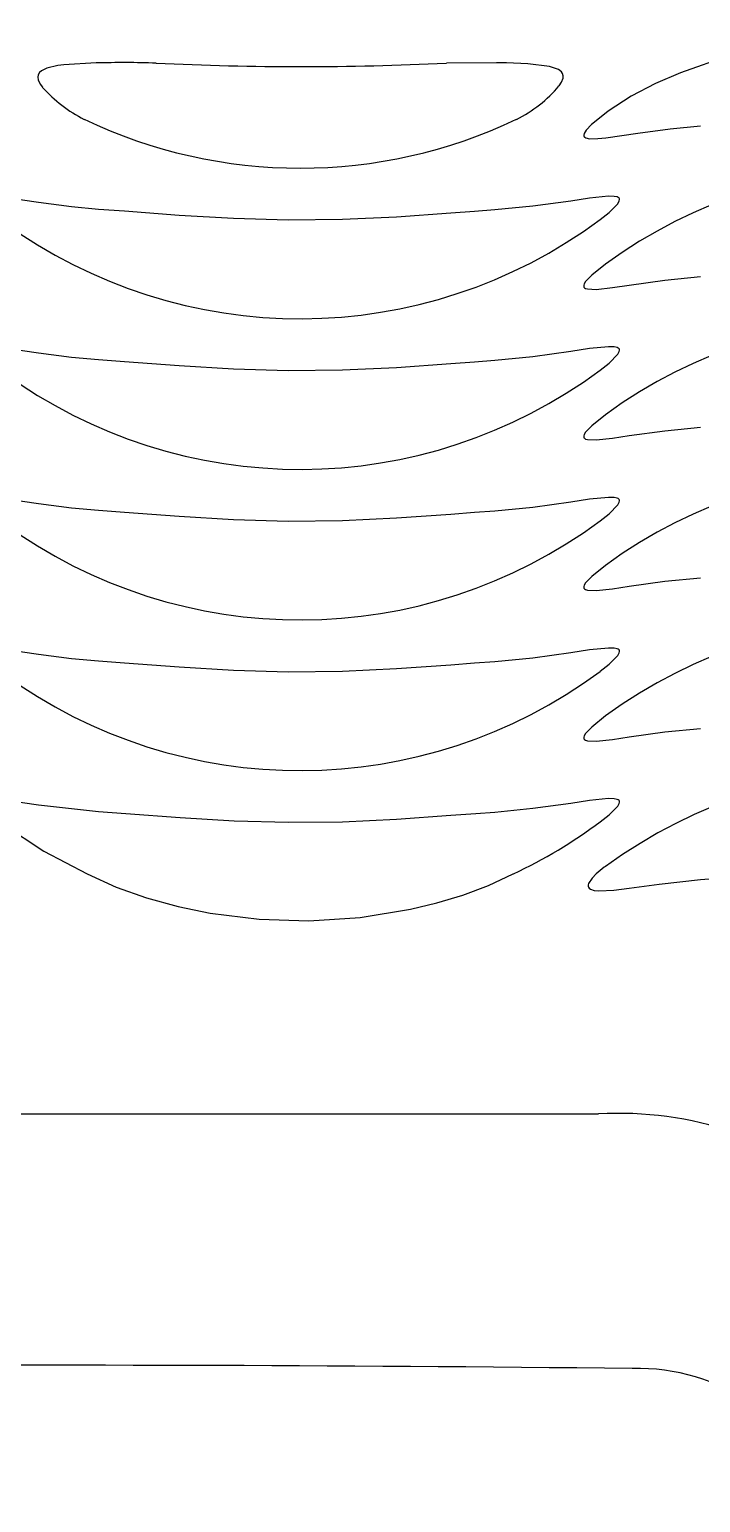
# Model space of a CAD drawing. Extents: x 398 to 509, y 623 to 780.
# Drawn here: x 446.51 to 452.09, y 671 to 683.23 of the extents above; entities that cross this region are included whole.
import ezdxf

# ---------------------------------------------------------------- set-up
doc = ezdxf.new("R2010")
doc.units = 0
doc.header["$MEASUREMENT"] = 0
doc.layers.add('1', color=4, linetype='Continuous')
doc.layers.add('2', color=3, linetype='Continuous')

# ---------------------------------------------------------------- blocks, each defined once
blk = doc.blocks.new('2018 PRISM')
at = {"layer": '1', "linetype": 'Continuous', "lineweight": 25, "flags": 128}
blk.add_lwpolyline([(40.433, 30.523), (42.433, 30.523), (50.433, 30.524), (52.658, 30.523)], dxfattribs=at)
at = {"layer": '1', "linetype": 'Continuous', "lineweight": 25}
for centre, radius, start, end in [((52.821, 27.501), 3.027, 71.5436, 93.0842), ((48.127, -398.357), 426.794, 89.35407, 91.33307)]:
    blk.add_arc(centre, radius, start, end, dxfattribs=at)
at = {"layer": '1'}
blk.add_arc((52.987, 26.758), 1.653, 19.0604, 91.678, dxfattribs=at)
at = {"layer": '2', "linetype": 'Continuous', "lineweight": 25}
for p, q in [((51.811, 39.248), (51.394, 39.245)), ((52.738, 38.847), (52.652, 38.778)), ((48.721, 38.015), (48.505, 38.031)), ((51.797, 38.026), (51.628, 38.014)), ((48.721, 36.765), (48.505, 36.781)), ((51.797, 36.776), (51.628, 36.764)), ((48.721, 35.515), (48.505, 35.531)), ((51.797, 35.526), (51.628, 35.514)), ((48.721, 34.265), (48.505, 34.281)), ((51.797, 34.276), (51.628, 34.264)), ((48.732, 33.014), (48.505, 33.031)), ((51.797, 33.026), (51.639, 33.015))]:
    blk.add_line(p, q, dxfattribs=at)
at = {"layer": '2', "linetype": 'Continuous', "lineweight": 25, "flags": 128}
for points in [[(57.667, 38.814), (57.487, 38.938), (57.278, 39.051), (57.061, 39.149), (56.777, 39.256), (56.487, 39.345), (56.094, 39.436), (55.694, 39.497), (55.29, 39.524), (55.023, 39.522), (54.592, 39.488), (54.165, 39.417), (53.746, 39.309), (53.34, 39.165), (53.131, 39.075), (52.929, 38.971), (52.738, 38.847)], [(52.33, 39.055), (52.35, 39.086), (52.363, 39.121), (52.363, 39.14), (52.358, 39.158), (52.349, 39.172), (52.326, 39.191), (52.25, 39.218), (52.072, 39.24), (51.893, 39.246), (51.811, 39.248)], [(48.487, 39.246), (48.218, 39.23), (48.168, 39.224), (48.075, 39.203), (48.032, 39.182), (48.015, 39.167), (48.004, 39.147), (48.001, 39.127), (48.005, 39.105), (48.022, 39.069), (48.04, 39.044)], [(52.652, 38.778), (52.6, 38.734), (52.556, 38.687), (52.539, 38.66), (52.535, 38.648), (52.536, 38.641), (52.539, 38.634), (52.543, 38.629), (52.553, 38.624), (52.583, 38.617), (52.651, 38.618), (52.718, 38.625), (52.985, 38.662), (53.252, 38.699), (53.505, 38.723)], [(48.505, 38.031), (48.281, 38.051), (48.008, 38.087), (47.76, 38.123), (47.636, 38.136), (47.582, 38.136), (47.555, 38.131), (47.547, 38.127), (47.54, 38.121), (47.536, 38.115), (47.535, 38.109), (47.537, 38.099), (47.547, 38.077), (47.609, 38.012), (47.715, 37.927)], [(52.672, 37.947), (52.745, 38.005), (52.818, 38.078), (52.83, 38.101), (52.832, 38.112), (52.831, 38.118), (52.828, 38.124), (52.821, 38.13), (52.813, 38.134), (52.789, 38.139), (52.742, 38.14), (52.584, 38.125), (52.427, 38.1), (52.113, 38.057), (51.797, 38.026)], [(51.628, 38.014), (51.43, 37.999), (50.981, 37.967), (50.531, 37.946), (50.079, 37.941), (49.627, 37.954), (49.174, 37.981), (48.721, 38.015)], [(52.715, 37.576), (52.601, 37.484), (52.551, 37.431), (52.539, 37.412), (52.536, 37.401), (52.535, 37.393), (52.537, 37.386), (52.541, 37.381), (52.549, 37.375), (52.566, 37.37), (52.637, 37.367), (52.775, 37.382), (52.913, 37.403), (53.209, 37.444), (53.505, 37.473)], [(48.505, 36.781), (48.281, 36.801), (48.008, 36.837), (47.76, 36.873), (47.636, 36.886), (47.582, 36.886), (47.555, 36.881), (47.547, 36.877), (47.54, 36.871), (47.536, 36.865), (47.535, 36.859), (47.537, 36.849), (47.547, 36.827), (47.609, 36.762), (47.715, 36.677)], [(52.672, 36.697), (52.745, 36.755), (52.818, 36.828), (52.83, 36.851), (52.832, 36.862), (52.831, 36.868), (52.828, 36.874), (52.821, 36.88), (52.813, 36.884), (52.789, 36.889), (52.742, 36.89), (52.584, 36.875), (52.427, 36.85), (52.113, 36.807), (51.797, 36.776)], [(51.628, 36.764), (51.43, 36.749), (50.981, 36.717), (50.531, 36.696), (50.079, 36.691), (49.627, 36.704), (49.174, 36.731), (48.721, 36.765)], [(52.715, 36.326), (52.601, 36.234), (52.551, 36.181), (52.539, 36.162), (52.536, 36.151), (52.535, 36.143), (52.537, 36.136), (52.541, 36.131), (52.549, 36.125), (52.566, 36.12), (52.637, 36.117), (52.775, 36.132), (52.913, 36.153), (53.209, 36.194), (53.505, 36.223)], [(48.505, 35.531), (48.281, 35.551), (48.008, 35.587), (47.76, 35.623), (47.636, 35.636), (47.582, 35.636), (47.555, 35.631), (47.547, 35.627), (47.54, 35.621), (47.536, 35.615), (47.535, 35.609), (47.537, 35.599), (47.547, 35.577), (47.609, 35.512), (47.715, 35.427)], [(52.672, 35.447), (52.745, 35.505), (52.818, 35.578), (52.83, 35.601), (52.832, 35.612), (52.831, 35.618), (52.828, 35.624), (52.821, 35.63), (52.813, 35.634), (52.789, 35.639), (52.742, 35.64), (52.584, 35.625), (52.427, 35.6), (52.113, 35.557), (51.797, 35.526)], [(51.628, 35.514), (51.43, 35.499), (50.981, 35.467), (50.531, 35.446), (50.079, 35.441), (49.627, 35.454), (49.174, 35.481), (48.721, 35.515)], [(52.715, 35.076), (52.601, 34.984), (52.551, 34.931), (52.539, 34.912), (52.536, 34.901), (52.535, 34.893), (52.537, 34.886), (52.541, 34.881), (52.549, 34.875), (52.566, 34.87), (52.637, 34.867), (52.775, 34.882), (52.913, 34.903), (53.209, 34.944), (53.505, 34.973)], [(48.505, 34.281), (48.281, 34.301), (48.008, 34.337), (47.76, 34.373), (47.636, 34.386), (47.582, 34.386), (47.555, 34.381), (47.547, 34.377), (47.54, 34.371), (47.536, 34.365), (47.535, 34.359), (47.537, 34.349), (47.547, 34.327), (47.609, 34.262), (47.715, 34.177)], [(52.672, 34.197), (52.745, 34.255), (52.818, 34.328), (52.83, 34.351), (52.832, 34.362), (52.831, 34.368), (52.828, 34.374), (52.821, 34.38), (52.813, 34.384), (52.789, 34.389), (52.742, 34.39), (52.584, 34.375), (52.427, 34.35), (52.113, 34.307), (51.797, 34.276)], [(51.628, 34.264), (51.43, 34.249), (50.981, 34.217), (50.531, 34.196), (50.079, 34.191), (49.627, 34.204), (49.174, 34.231), (48.721, 34.265)], [(52.715, 33.826), (52.601, 33.734), (52.551, 33.681), (52.539, 33.662), (52.536, 33.651), (52.535, 33.643), (52.537, 33.636), (52.541, 33.631), (52.549, 33.625), (52.566, 33.62), (52.637, 33.617), (52.775, 33.632), (52.913, 33.653), (53.209, 33.694), (53.505, 33.723)], [(48.505, 33.031), (48.008, 33.087), (47.76, 33.123), (47.636, 33.136), (47.582, 33.136), (47.555, 33.131), (47.547, 33.127), (47.54, 33.121), (47.536, 33.115), (47.535, 33.109), (47.537, 33.099), (47.547, 33.077), (47.609, 33.012), (47.716, 32.926)], [(52.672, 32.947), (52.745, 33.005), (52.818, 33.078), (52.83, 33.101), (52.832, 33.112), (52.831, 33.118), (52.828, 33.124), (52.821, 33.13), (52.813, 33.134), (52.789, 33.139), (52.742, 33.14), (52.584, 33.125), (52.427, 33.1), (52.113, 33.057), (51.797, 33.026)], [(51.639, 33.015), (51.43, 32.999), (50.981, 32.967), (50.531, 32.946), (50.082, 32.941), (49.633, 32.953), (49.182, 32.98), (48.732, 33.014)], [(47.716, 32.926), (48.052, 32.705), (48.412, 32.516)], [(52.715, 32.576), (52.706, 32.57), (52.637, 32.516)], [(48.412, 32.516), (48.653, 32.405), (48.903, 32.316), (49.166, 32.244), (49.432, 32.19), (49.84, 32.139), (50.251, 32.127), (50.677, 32.154), (51.097, 32.222), (51.315, 32.275), (51.53, 32.339), (51.744, 32.419), (51.95, 32.516)], [(52.637, 32.516), (52.604, 32.481), (52.575, 32.436), (52.572, 32.424), (52.572, 32.413), (52.575, 32.405), (52.58, 32.398), (52.591, 32.389), (52.623, 32.379), (52.66, 32.375)], [(52.66, 32.375), (52.786, 32.381), (52.911, 32.396), (53.162, 32.431), (53.505, 32.468)], [(53.505, 32.468), (53.764, 32.489), (54.068, 32.515)]]:
    blk.add_lwpolyline(points, dxfattribs=at)
at = {"layer": '2', "linetype": 'Continuous', "lineweight": 25}
for centre, radius, start, end in [((48.713, 31.029), 8.22, 88.1143, 91.5781), ((50.186, 63.954), 24.738, 267.2128, 272.799), ((48.922, 39.834), 1.184, 221.8698, 243.103), ((51.501, 39.748), 1.08, 296.0596, 320.0988), ((50.181, 42.55), 4.177, 244.5493, 295.4507), ((55.18, 34.199), 4.181, 53.4183, 126.1249), ((50.18, 41.304), 4.181, 233.8756, 306.5812), ((55.18, 32.949), 4.181, 53.4183, 126.125), ((50.18, 40.054), 4.181, 233.8755, 306.5812), ((55.18, 31.699), 4.181, 53.4184, 126.1249), ((50.18, 38.804), 4.181, 233.8755, 306.5812), ((55.18, 30.449), 4.181, 53.4183, 126.125), ((50.18, 37.554), 4.181, 233.8756, 306.5811), ((55.18, 29.201), 4.18, 52.4651, 126.1319), ((50.241, 36.198), 4.059, 294.9097, 306.7913)]:
    blk.add_arc(centre, radius, start, end, dxfattribs=at)

msp = doc.modelspace()

# ---------------------------------------------------------------- block references
at = {"layer": '1'}
msp.add_blockref('2018 PRISM', (398.58, 643.705), dxfattribs=at)

doc.saveas('drawing.dxf')
